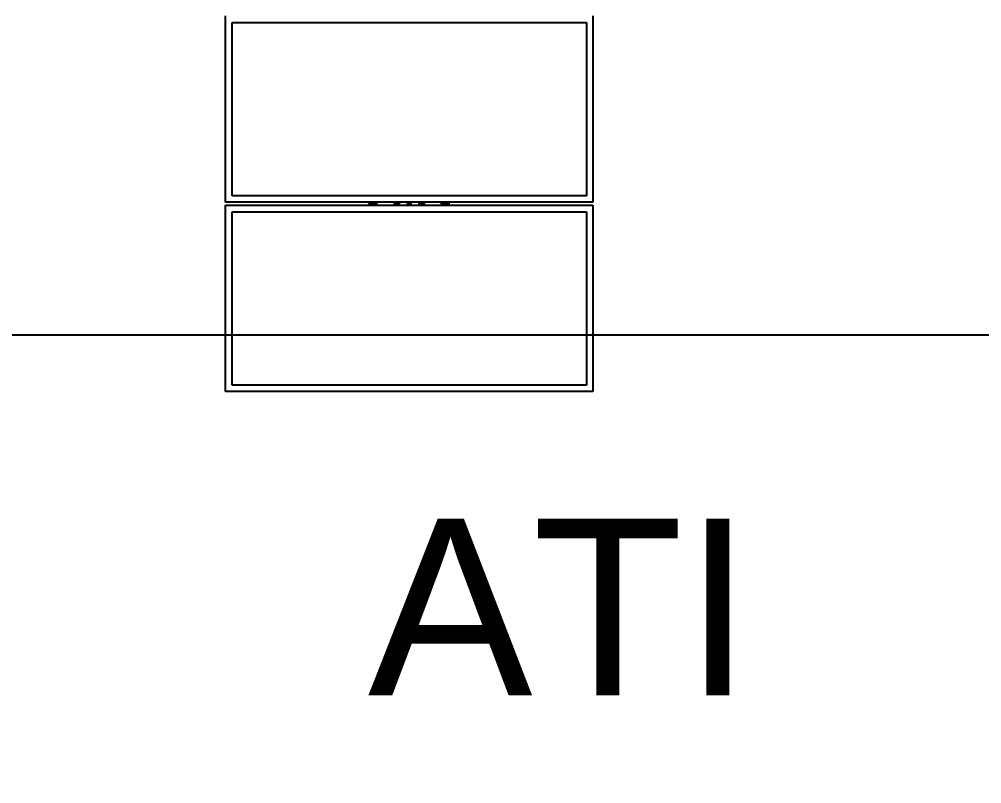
# Model space of a CAD drawing. Header units: feet. Extents: x -21 to 5170, y -254 to 1413.
# Drawn here: x 1995.1 to 2229.6, y -254 to -67.7 of the extents above; entities that cross this region are included whole.
import ezdxf
from ezdxf import colors
from ezdxf.entities.mleader import LeaderData, LeaderLine
from ezdxf.math import Vec2, Vec3

# ---------------------------------------------------------------- set-up
doc = ezdxf.new("R2010")
doc.units = ezdxf.units.FT
doc.header["$MEASUREMENT"] = 0
doc.layers.add('E-ARRY-TABL', color=9, linetype='Continuous')
doc.layers.add('G-NPLT', color=67, linetype='Continuous', plot=False)
doc.styles.add('NEI-A', font='arial.ttf')

msp = doc.modelspace()

# ---------------------------------------------------------------- linework, layer by layer
at = {"layer": 'G-NPLT'}
msp.add_lwpolyline([(1832.0982, 315.58045), (2480.28002, 315.58045), (2480.28002, -144.6313), (1832.0982, -144.6313)], close=True, dxfattribs=at)

# ---------------------------------------------------------------- next in the draw order: leaders
ml = msp.add_multileader_mtext('Standard', dxfattribs=at)
ml.set_content('\\A1;ATI', color=256, style='NEI-A')
ml.set_leader_properties()
ml.build(insert=Vec2(0, 0))
ml.multileader.update_dxf_attribs({"dogleg_length": 0.89968, "arrow_head_size": 64.60241})
ctx = ml.context
ctx.base_point, ctx.char_height, ctx.arrow_head_size, ctx.landing_gap_size, ctx.plane_origin = Vec3(2046.95625, -210.91911), 43.068273, 64.60241, 33.07065, Vec3(17655.77939, -11807.0407)
notes = []
notes.append((ctx, [(0, (0, 0, 0), (0, 0), (1, 0), 1, [])]))
ctx.mtext.insert, ctx.mtext.width, ctx.mtext.flow_direction = Vec3(2080.0269, -189.38498), 97.1085959, 5
ctx.mtext.has_bg_fill, ctx.mtext.bg_color, ctx.mtext.bg_scale_factor, ctx.mtext.bg_transparency, ctx.mtext.use_window_bg_color = 1, -1073741824, 1.5, 0, 1
for ctx, leaders in notes:
    for number, flags, end, landing, length, lines in leaders:
        leader = LeaderData()
        leader.index, (leader.has_last_leader_line, leader.has_dogleg_vector, leader.attachment_direction) = number, flags
        leader.last_leader_point, leader.dogleg_vector, leader.dogleg_length = Vec3(end), Vec3(landing), length
        for number, points, colour, breaks in lines:
            line = LeaderLine()
            line.index, line.vertices, line.color, line.breaks = number, Vec3.list(points), colors.encode_raw_color(colour), breaks
            leader.lines.append(line)
        ctx.leaders.append(leader)

# ---------------------------------------------------------------- next in the draw order: leaders
ml = msp.add_multileader_mtext('Standard', dxfattribs=at)
ml.set_content('\\A1;GAMECHANGE', color=256, style='NEI-A')
ml.set_leader_properties()
ml.build(insert=Vec2(0, 0))
ml.multileader.update_dxf_attribs({"dogleg_length": 0.89968, "arrow_head_size": 64.60241})
ctx = ml.context
ctx.base_point, ctx.char_height, ctx.arrow_head_size, ctx.landing_gap_size, ctx.plane_origin = Vec3(3193.50933, -201.22638), 43.068273, 64.60241, 33.07065, Vec3(19000.63376, -11807.0407)
notes = []
notes.append((ctx, [(0, (0, 0, 0), (0, 0), (1, 0), 1, [])]))
ctx.mtext.insert, ctx.mtext.width, ctx.mtext.flow_direction = Vec3(3226.57997, -179.32502), 410.8719117, 5
ctx.mtext.has_bg_fill, ctx.mtext.bg_color, ctx.mtext.bg_scale_factor, ctx.mtext.bg_transparency, ctx.mtext.use_window_bg_color = 1, -1073741824, 1.5, 0, 1
for ctx, leaders in notes:
    for number, flags, end, landing, length, lines in leaders:
        leader = LeaderData()
        leader.index, (leader.has_last_leader_line, leader.has_dogleg_vector, leader.attachment_direction) = number, flags
        leader.last_leader_point, leader.dogleg_vector, leader.dogleg_length = Vec3(end), Vec3(landing), length
        for number, points, colour, breaks in lines:
            line = LeaderLine()
            line.index, line.vertices, line.color, line.breaks = number, Vec3.list(points), colors.encode_raw_color(colour), breaks
            leader.lines.append(line)
        ctx.leaders.append(leader)

# ---------------------------------------------------------------- next in the draw order: leaders
ml = msp.add_multileader_mtext('Standard', dxfattribs=at)
ml.set_content('\\A1;FTC', color=256, style='NEI-A')
ml.set_leader_properties()
ml.build(insert=Vec2(0, 0))
ml.multileader.update_dxf_attribs({"dogleg_length": 0.89968, "arrow_head_size": 64.60241})
ctx = ml.context
ctx.base_point, ctx.char_height, ctx.arrow_head_size, ctx.landing_gap_size, ctx.plane_origin = Vec3(4694.02381, -210.43336), 43.068273, 64.60241, 33.07065, Vec3(20345.48813, -11807.0407)
notes = []
notes.append((ctx, [(0, (0, 0, 0), (0, 0), (1, 0), 1, [])]))
ctx.mtext.insert, ctx.mtext.width, ctx.mtext.flow_direction = Vec3(4727.09445, -188.532), 126.6975761, 5
ctx.mtext.has_bg_fill, ctx.mtext.bg_color, ctx.mtext.bg_scale_factor, ctx.mtext.bg_transparency, ctx.mtext.use_window_bg_color = 1, -1073741824, 1.5, 0, 1
for ctx, leaders in notes:
    for number, flags, end, landing, length, lines in leaders:
        leader = LeaderData()
        leader.index, (leader.has_last_leader_line, leader.has_dogleg_vector, leader.attachment_direction) = number, flags
        leader.last_leader_point, leader.dogleg_vector, leader.dogleg_length = Vec3(end), Vec3(landing), length
        for number, points, colour, breaks in lines:
            line = LeaderLine()
            line.index, line.vertices, line.color, line.breaks = number, Vec3.list(points), colors.encode_raw_color(colour), breaks
            leader.lines.append(line)
        ctx.leaders.append(leader)

# ---------------------------------------------------------------- next in the draw order: linework, layer by layer
at = {"layer": 'E-ARRY-TABL'}
for p, q in [((2045.32588, -112.29466), (2045.32588, -66.88387)), ((2134.86571, -66.88387), (2134.86571, -112.29466)), ((2046.92808, -110.69247), (2046.92808, -68.48607)), ((2046.92808, -68.48607), (2133.26351, -68.48607)), ((2133.26351, -68.48607), (2133.26351, -110.69247)), ((2134.86571, -112.29466), (2045.32588, -112.29466)), ((2133.26351, -110.69247), (2046.92808, -110.69247)), ((2080.95496, -112.29466), (2080.36818, -112.37429)), ((2087.22544, -112.30264), (2087.21668, -112.29466)), ((2093.12166, -112.29466), (2093.09337, -112.30986)), ((2093.25758, -112.29466), (2093.12904, -112.3704)), ((2093.63185, -112.30044), (2093.62546, -112.29466)), ((2099.82341, -112.37429), (2099.23663, -112.29466)), ((2045.32588, -158.43789), (2045.32588, -113.0271)), ((2045.32588, -113.0271), (2134.86571, -113.0271)), ((2046.92808, -156.83569), (2046.92808, -114.62929)), ((2046.92808, -114.62929), (2133.26351, -114.62929)), ((2080.36818, -112.94747), (2080.95423, -113.0271)), ((2086.55737, -113.01912), (2086.56613, -113.0271)), ((2086.93206, -113.0271), (2087.06063, -112.95248)), ((2087.06994, -113.0271), (2087.0959, -113.01326)), ((2092.96853, -113.02132), (2092.97491, -113.0271)), ((2099.23736, -113.0271), (2099.82341, -112.94747)), ((2133.26351, -114.62929), (2133.26351, -156.83569)), ((2134.86571, -113.0271), (2134.86571, -158.43789)), ((2133.26351, -156.83569), (2046.92808, -156.83569)), ((2134.86571, -158.43789), (2045.32588, -158.43789))]:
    msp.add_line(p, q, dxfattribs=at)
for centre, radius in [((2086.89141, -112.66088), 0.33715), ((2086.89141, -112.66088), 0.24051), ((2086.89141, -112.66088), 0.22889), ((2093.30019, -112.66088), 0.33715), ((2093.30019, -112.66088), 0.24051), ((2093.30019, -112.66088), 0.22889)]:
    msp.add_circle(centre, radius, dxfattribs=at)
for centre, radius, start, end in [((2086.89141, -112.66088), 0.48981, 131.6116092, 227.0024407), ((2086.89141, -112.66088), 0.40742, 115.9892336, 244.0107664), ((2086.89141, -112.66088), 0.40742, 300.1274387, 64.0107664), ((2086.89141, -112.66088), 0.48981, 311.6116092, 47.0024032), ((2093.30019, -112.66088), 0.48981, 131.6116092, 227.3815096), ((2093.30019, -112.66088), 0.40742, 120.5065041, 244.0107664), ((2093.30019, -112.66088), 0.40742, 295.9892336, 64.0107664), ((2093.30019, -112.66088), 0.48981, 311.6116092, 47.3814721)]:
    msp.add_arc(centre, radius, start, end, dxfattribs=at)
for points, knots in [([(2080.36818, -112.37429), (2080.36818, -112.36057), (2080.36818, -112.34403), (2080.36818, -112.30186), (2080.36818, -112.29466)], [0, 0, 0, 0, 0.829245833, 1, 1, 1, 1]), ([(2080.36818, -112.37429), (2080.36818, -112.37934), (2080.36818, -112.40884), (2080.36818, -112.43534), (2080.36818, -112.48103), (2080.36818, -112.52296), (2080.36818, -112.57418), (2080.36818, -112.61194), (2080.36818, -112.63108)], [0, 0, 0, 0, 0.104408076, 0.610092505, 0.713229006, 0.816381409, 0.906958044, 1, 1, 1, 1]), ([(2082.20591, -112.58244), (2082.20602, -112.5539), (2082.20625, -112.4925), (2082.20595, -112.40665), (2082.2052, -112.3362), (2082.20436, -112.30709), (2082.204, -112.29466)], [0, 0, 0, 0, 0.237682332, 0.511297981, 0.791460281, 1, 1, 1, 1]), ([(2086.72218, -112.36928), (2086.67803, -112.3949), (2086.62102, -112.42798), (2086.56618, -112.45981), (2086.55383, -112.46698)], [0, 0, 0, 0, 0.774619327, 1, 1, 1, 1]), ([(2086.55383, -112.46698), (2086.5539, -112.49859), (2086.55404, -112.56239), (2086.55418, -112.62835), (2086.55426, -112.66163)], [0, 0, 0, 0, 0.495457963, 1, 1, 1, 1]), ([(2086.85075, -112.29466), (2086.82189, -112.31141), (2086.77953, -112.336), (2086.73605, -112.36123), (2086.72218, -112.36928)], [0, 0, 0, 0, 0.681174188, 1, 1, 1, 1]), ([(2087.05933, -112.36853), (2087.05533, -112.36623), (2087.01191, -112.34129), (2086.96936, -112.31685), (2086.93073, -112.29466)], [0, 0, 0, 0, 0.09219659, 1, 1, 1, 1]), ([(2087.22812, -112.46548), (2087.20071, -112.44973), (2087.14538, -112.41795), (2087.08819, -112.3851), (2087.05933, -112.36853)], [0, 0, 0, 0, 0.495457963, 1, 1, 1, 1]), ([(2087.22855, -112.66013), (2087.22854, -112.65551), (2087.2284, -112.58978), (2087.22825, -112.52537), (2087.22812, -112.46548)], [0, 0, 0, 0, 0.070220322, 1, 1, 1, 1]), ([(2087.45885, -113.0271), (2087.45907, -112.99854), (2087.46092, -112.75441), (2087.45959, -112.51026), (2087.45842, -112.29466)], [0, 0, 0, 0, 0.116959652, 1, 1, 1, 1]), ([(2087.68712, -112.29466), (2087.68793, -112.51073), (2087.68886, -112.75488), (2087.68738, -112.99901), (2087.68721, -113.0271)], [0, 0, 0, 0, 0.88496735, 1, 1, 1, 1]), ([(2090.02467, -113.0271), (2090.0051, -113.02485), (2089.94203, -113.01763), (2089.84698, -112.96225), (2089.75567, -112.86889), (2089.70266, -112.74895), (2089.69434, -112.61963), (2089.73128, -112.49514), (2089.8091, -112.39091), (2089.90889, -112.3184), (2089.98488, -112.30184), (2090.01781, -112.29466)], [0, 0, 0, 0, 0.055467135, 0.178740105, 0.301068238, 0.422074784, 0.541486052, 0.660550552, 0.781493861, 0.905315943, 1, 1, 1, 1]), ([(2090.32752, -112.71311), (2090.33087, -112.68665), (2090.33656, -112.64185), (2090.31916, -112.57153), (2090.28372, -112.5082), (2090.22289, -112.45495), (2090.14809, -112.42456), (2090.06703, -112.42051), (2089.98905, -112.44359), (2089.92336, -112.49103), (2089.87713, -112.55718), (2089.85514, -112.63501), (2089.86004, -112.716), (2089.88116, -112.76606), (2089.90973, -112.81091), (2089.94599, -112.85099), (2090.01678, -112.88962), (2090.09667, -112.90295), (2090.1769, -112.88904), (2090.24733, -112.84931), (2090.30238, -112.78915), (2090.31916, -112.73841), (2090.32752, -112.71311)], [0, 0, 0, 0, 0.05318276, 0.090051856, 0.143930989, 0.197508132, 0.250693831, 0.303997406, 0.357752004, 0.411588514, 0.465007081, 0.518157859, 0.571608056, 0.625348022, 0.625461196, 0.679189914, 0.732471661, 0.785668797, 0.839276455, 0.893156273, 0.946740624, 1, 1, 1, 1]), ([(2090.18795, -112.29466), (2090.22778, -112.30706), (2090.30935, -112.33243), (2090.4079, -112.41794), (2090.47019, -112.51821), (2090.48393, -112.58938), (2090.48948, -112.61816)], [0, 0, 0, 0, 0.263744587, 0.540159175, 0.814036973, 1, 1, 1, 1]), ([(2092.50433, -113.0271), (2092.50365, -112.80778), (2092.5029, -112.56363), (2092.50417, -112.3195), (2092.5043, -112.29466)], [0, 0, 0, 0, 0.898277382, 1, 1, 1, 1]), ([(2092.73272, -112.29466), (2092.73253, -112.32), (2092.73065, -112.56413), (2092.73199, -112.80828), (2092.73319, -113.0271)], [0, 0, 0, 0, 0.10376783, 1, 1, 1, 1]), ([(2093.12904, -112.3704), (2093.11524, -112.37853), (2093.05848, -112.41197), (2093.00318, -112.44456), (2092.96133, -112.46922)], [0, 0, 0, 0, 0.243165711, 1, 1, 1, 1]), ([(2092.96133, -112.46922), (2092.96161, -112.50083), (2092.96217, -112.56463), (2092.96276, -112.63058), (2092.96305, -112.66386)], [0, 0, 0, 0, 0.495457963, 1, 1, 1, 1]), ([(2093.46617, -112.36742), (2093.46215, -112.36515), (2093.41872, -112.34058), (2093.37616, -112.31651), (2093.33754, -112.29466)], [0, 0, 0, 0, 0.092516545, 1, 1, 1, 1]), ([(2093.6356, -112.46326), (2093.60808, -112.44769), (2093.55255, -112.41628), (2093.49514, -112.38381), (2093.46617, -112.36742)], [0, 0, 0, 0, 0.495457963, 1, 1, 1, 1]), ([(2093.63732, -112.6579), (2093.63728, -112.65328), (2093.6367, -112.58756), (2093.63613, -112.52314), (2093.6356, -112.46326)], [0, 0, 0, 0, 0.070220322, 1, 1, 1, 1]), ([(2097.98568, -112.58244), (2097.98556, -112.54941), (2097.98531, -112.47828), (2097.98581, -112.38382), (2097.98665, -112.3198), (2097.98745, -112.29968), (2097.98765, -112.29466)], [0, 0, 0, 0, 0.272878633, 0.587618909, 0.897093641, 1, 1, 1, 1]), ([(2099.82341, -112.29466), (2099.82341, -112.30314), (2099.82341, -112.34481), (2099.82341, -112.36122), (2099.82341, -112.37429)], [0, 0, 0, 0, 0.203251759, 1, 1, 1, 1]), ([(2099.82341, -112.63108), (2099.82341, -112.61238), (2099.82341, -112.57246), (2099.82341, -112.51951), (2099.82341, -112.47606), (2099.82341, -112.44911), (2099.82341, -112.41737), (2099.82341, -112.38904), (2099.82341, -112.37429)], [0, 0, 0, 0, 0.090987099, 0.194222261, 0.297480686, 0.412851507, 0.694273649, 1, 1, 1, 1]), ([(2082.20591, -112.58244), (2081.89974, -112.59318), (2081.28746, -112.61465), (2080.67459, -112.6256), (2080.36818, -112.63108)], [0, 0, 0, 0, 0.500036901, 1, 1, 1, 1]), ([(2080.36818, -112.63108), (2080.36818, -112.63431), (2080.36818, -112.63886), (2080.36818, -112.64608), (2080.36818, -112.65055), (2080.36818, -112.65417), (2080.36818, -112.65562), (2080.36818, -112.65851), (2080.36818, -112.66328), (2080.36818, -112.66993), (2080.36818, -112.6785), (2080.36818, -112.69207), (2080.36818, -112.71259), (2080.36818, -112.72941), (2080.36818, -112.73911)], [0, 0, 0, 0, 0.088792677, 0.125266565, 0.198196576, 0.211434953, 0.224673296, 0.237911626, 0.290864967, 0.355531486, 0.42020743, 0.526263413, 0.726625991, 1, 1, 1, 1]), ([(2082.20613, -112.83641), (2081.90004, -112.81604), (2081.28793, -112.77529), (2080.67474, -112.75117), (2080.36818, -112.73911)], [0, 0, 0, 0, 0.500050032, 1, 1, 1, 1]), ([(2080.36818, -112.94747), (2080.36818, -112.93254), (2080.36818, -112.90437), (2080.36818, -112.87239), (2080.36818, -112.84615), (2080.36818, -112.8027), (2080.36818, -112.76379), (2080.36818, -112.74146), (2080.36818, -112.73911)], [0, 0, 0, 0, 0.336781761, 0.635414469, 0.762435252, 0.874639399, 0.986817621, 1, 1, 1, 1]), ([(2080.36818, -113.0271), (2080.36818, -113.01863), (2080.36818, -112.97695), (2080.36818, -112.96054), (2080.36818, -112.94747)], [0, 0, 0, 0, 0.203251759, 1, 1, 1, 1]), ([(2082.20401, -113.0271), (2082.20436, -113.0146), (2082.20515, -112.98631), (2082.20592, -112.92106), (2082.20606, -112.86451), (2082.20613, -112.83641)], [0, 0, 0, 0, 0.284877006, 0.644722971, 1, 1, 1, 1]), ([(2082.20613, -112.83641), (2082.20605, -112.7971), (2082.20595, -112.7501), (2082.20567, -112.69472), (2082.20562, -112.66981), (2082.20561, -112.64874), (2082.20568, -112.63347), (2082.20568, -112.6225), (2082.20576, -112.60649), (2082.20586, -112.59153), (2082.20591, -112.58244)], [0, 0, 0, 0, 0.473900563, 0.566584192, 0.646097342, 0.765289978, 0.812851893, 0.824688911, 0.893504587, 1, 1, 1, 1]), ([(2086.55426, -112.66163), (2086.55427, -112.66625), (2086.55441, -112.73198), (2086.55456, -112.79639), (2086.55469, -112.85628)], [0, 0, 0, 0, 0.070220322, 1, 1, 1, 1]), ([(2086.55469, -112.85628), (2086.5821, -112.87203), (2086.63743, -112.90381), (2086.69462, -112.93666), (2086.72348, -112.95323)], [0, 0, 0, 0, 0.495457963, 1, 1, 1, 1]), ([(2086.72348, -112.95323), (2086.72748, -112.95553), (2086.7709, -112.98047), (2086.81345, -113.00491), (2086.85208, -113.0271)], [0, 0, 0, 0, 0.09219659, 1, 1, 1, 1]), ([(2087.06063, -112.95248), (2087.07448, -112.94444), (2087.13145, -112.91138), (2087.18697, -112.87916), (2087.22898, -112.85478)], [0, 0, 0, 0, 0.243165711, 1, 1, 1, 1]), ([(2087.22898, -112.85478), (2087.22891, -112.82317), (2087.22877, -112.75937), (2087.22863, -112.69341), (2087.22855, -112.66013)], [0, 0, 0, 0, 0.495457963, 1, 1, 1, 1]), ([(2090.48948, -112.61816), (2090.49017, -112.66056), (2090.49156, -112.74566), (2090.43749, -112.86554), (2090.34813, -112.95984), (2090.25188, -113.01687), (2090.18706, -113.02461), (2090.16618, -113.0271)], [0, 0, 0, 0, 0.218328363, 0.43818827, 0.662256444, 0.89122321, 1, 1, 1, 1]), ([(2092.96305, -112.66386), (2092.96309, -112.66848), (2092.96367, -112.73421), (2092.96424, -112.79862), (2092.96477, -112.85851)], [0, 0, 0, 0, 0.070220322, 1, 1, 1, 1]), ([(2092.96477, -112.85851), (2092.99229, -112.87407), (2093.04782, -112.90548), (2093.10523, -112.93795), (2093.1342, -112.95434)], [0, 0, 0, 0, 0.495457963, 1, 1, 1, 1]), ([(2093.1342, -112.95434), (2093.13822, -112.95661), (2093.18165, -112.98118), (2093.22421, -113.00525), (2093.26283, -113.0271)], [0, 0, 0, 0, 0.092516545, 1, 1, 1, 1]), ([(2093.34279, -113.0271), (2093.37169, -113.01007), (2093.41405, -112.98511), (2093.45753, -112.95949), (2093.47133, -112.95136)], [0, 0, 0, 0, 0.682346465, 1, 1, 1, 1]), ([(2093.47133, -112.95136), (2093.51532, -112.92544), (2093.5721, -112.89198), (2093.62673, -112.8598), (2093.63904, -112.85254)], [0, 0, 0, 0, 0.774619327, 1, 1, 1, 1]), ([(2093.63904, -112.85254), (2093.63876, -112.82093), (2093.6382, -112.75713), (2093.63761, -112.69118), (2093.63732, -112.6579)], [0, 0, 0, 0, 0.495457963, 1, 1, 1, 1]), ([(2097.98546, -112.83641), (2097.98554, -112.7971), (2097.98564, -112.7501), (2097.98592, -112.69472), (2097.98597, -112.66981), (2097.98598, -112.64874), (2097.98592, -112.63347), (2097.98591, -112.6225), (2097.98583, -112.60649), (2097.98574, -112.59153), (2097.98568, -112.58244)], [0, 0, 0, 0, 0.473900563, 0.566584192, 0.646097342, 0.765289978, 0.812851893, 0.824688911, 0.893504587, 1, 1, 1, 1]), ([(2097.98546, -112.83641), (2098.29155, -112.81604), (2098.90366, -112.77529), (2099.51685, -112.75117), (2099.82341, -112.73911)], [0, 0, 0, 0, 0.500050032, 1, 1, 1, 1]), ([(2097.98766, -113.0271), (2097.98747, -113.02207), (2097.98667, -113.00191), (2097.98577, -112.93866), (2097.98556, -112.87068), (2097.98546, -112.83641)], [0, 0, 0, 0, 0.141530855, 0.567144679, 1, 1, 1, 1]), ([(2097.98568, -112.58244), (2098.29185, -112.59318), (2098.90413, -112.61465), (2099.517, -112.6256), (2099.82341, -112.63108)], [0, 0, 0, 0, 0.500036901, 1, 1, 1, 1]), ([(2099.82341, -112.73911), (2099.82341, -112.7258), (2099.82341, -112.70732), (2099.82341, -112.68699), (2099.82341, -112.679), (2099.82341, -112.67102), (2099.82341, -112.66371), (2099.82341, -112.65706), (2099.82341, -112.6554), (2099.82341, -112.65307), (2099.82341, -112.65008), (2099.82341, -112.64477), (2099.82341, -112.63842), (2099.82341, -112.63343), (2099.82341, -112.63108)], [0, 0, 0, 0, 0.378460386, 0.525059812, 0.561520365, 0.597982148, 0.743875857, 0.762193155, 0.780422606, 0.789537342, 0.825996993, 0.862456604, 0.935401836, 1, 1, 1, 1]), ([(2099.82341, -112.94747), (2099.82341, -112.9324), (2099.82341, -112.90258), (2099.82341, -112.87359), (2099.82341, -112.839), (2099.82341, -112.79296), (2099.82341, -112.7563), (2099.82341, -112.73911)], [0, 0, 0, 0, 0.332265312, 0.657491515, 0.788304514, 0.900705037, 1, 1, 1, 1]), ([(2099.82341, -112.94747), (2099.82341, -112.96119), (2099.82341, -112.97773), (2099.82341, -113.0199), (2099.82341, -113.0271)], [0, 0, 0, 0, 0.829245832, 1, 1, 1, 1])]:
    msp.add_open_spline(points, degree=3, knots=knots, dxfattribs=at)

doc.saveas('drawing.dxf')
